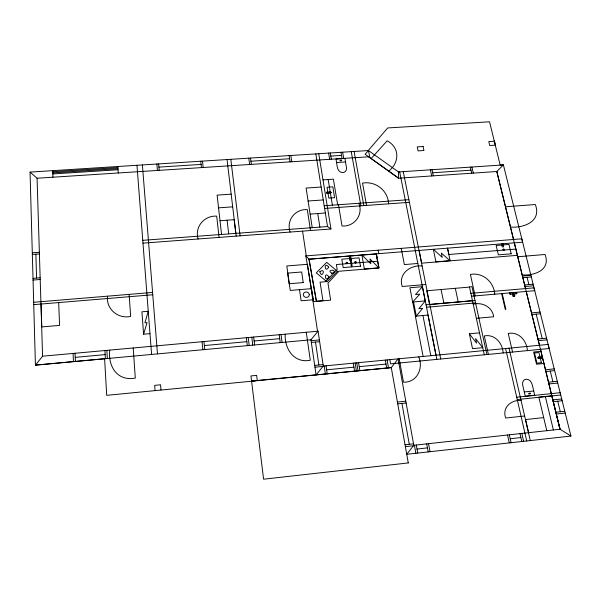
<?xml version="1.0" encoding="UTF-8"?>
<svg xmlns="http://www.w3.org/2000/svg" width="601" height="601" viewBox="0 0 601 601"><rect width="100%" height="100%" fill="white"/><g stroke="black" fill="none" stroke-linecap="round" stroke-linejoin="round"><path stroke-width="0.9" d="M143.594 334.186L147.065 322.624L144.901 322.812L148.259 311.265L141.919 311.806L143.594 334.224L149.995 333.653M329.611 192.425L330.445 191.779L331.241 192.568L330.4 193.214L329.649 192.673M405.367 446.641L413.886 445.702L398.095 358.865L391.274 367.617L106.7 395.338L104.604 358.737L35.421 365.13L30.05 172.096L37.067 178.234L42.581 356.205L35.421 365.13L310.95 339.79L318.072 331.196L323.338 366.385L314.954 367.188M416.23 316.134L422.661 308.328L418.889 308.666L425.268 300.928L412.662 302.025L409.912 287.751L422.42 286.685L425.245 300.928M422.42 286.685L415.516 294.528L419.783 294.159L412.654 302.002M388.712 171.127C399.44 162.758 400.101 147.643 387.149 140.814L371.148 158.574M37.067 178.234L369.645 156.733L368.496 150.543L365.107 154.262L398.621 178.212L496.809 171.51L503.39 164.907L570.95 436.056L406.727 454.288L413.819 445.296L560.049 429.242L570.95 436.056M503.848 250.039C504.915 248.927 502.166 249.287 503.698 250.054M355.769 262.983L356.288 262.044L355.221 261.495L354.703 262.434L355.484 263.005M346.987 263.689L347.513 262.75L346.446 262.201L345.921 263.148L346.702 263.711M332.293 273.41C339.325 268.963 324.57 269.331 332.293 273.41L331.564 273.29M417.011 449.045L427.446 447.888M510.219 438.753L520.894 437.573M555.88 412.241L564.775 411.272M556.323 414.036L565.225 413.067M405.029 444.755L413.548 443.823M552.852 399.898L561.702 398.951M553.288 401.678L562.145 400.724M524.628 415.99L505.696 418.018C501.797 407.899 511.218 399.38 521.082 400.567M543.68 417.605L525.582 419.558L528.602 432.697M313.098 301.604L316.261 301.274L309.012 259.204L305.819 255.906L306.27 255.876L302.573 231.122M548.51 382.198L557.3 381.282M548.938 383.949L557.736 383.032M397.742 403.88L406.126 403.016M524.267 391.957L533.696 390.988L534.702 395.24L525.259 396.217L522.862 385.887C521.946 383.153 522.968 379.118 526.438 379.216C532.261 379.419 532.599 386.901 533.696 390.988M516.717 397.231L560.147 392.708L560.718 395.022L517.251 399.56M545.46 369.773L554.212 368.871M545.888 371.508L554.64 370.607M397.419 402.061L405.795 401.205M543.905 363.492L536.535 364.221L533.613 352.036L540.945 351.322M537.91 338.994L546.557 338.16M538.323 340.692L546.978 339.843M326.644 369.818L353.936 367.173M359.233 366.663L385.985 364.071M314.691 365.416L323.068 364.612M531.502 312.888L540.066 312.092M531.908 314.541L540.472 313.737M469.343 333.795L476.555 343.111L475.571 338.588L482.761 347.663L472.521 348.64L469.343 333.795L479.515 332.849M75.238 357.347L105.145 354.613M204.355 345.552L246.846 341.668M254.14 341L279.698 338.663M311.085 340.707L319.379 339.941M311.341 342.442L319.634 341.676M42.581 356.205L318.072 331.196M476.345 318.335L493.669 316.765C492.474 307.013 482.227 301.905 473.235 304.144M524.635 284.919L533.102 284.168M525.034 286.534L533.508 285.775M472.476 300.688L429.512 304.474L426.77 290.764L469.501 287.09M426.041 304.827L475.015 300.508M426.522 307.261L475.549 302.919M522.179 274.897C534.439 275.844 550.989 269.999 545.047 254.478L517.731 256.77M522.472 276.077L530.908 275.341M522.862 277.677L531.307 276.941M470.868 293.341L534.026 287.841L534.732 290.696L471.5 296.225M513.066 294.047L509.806 294.332L509.49 293.01L516.642 292.386L516.958 293.709L513.682 293.994M513.164 294.46L513.78 294.407M425.816 284.491L402.204 286.497C397.982 273.883 410.438 264.598 422.12 266.01M316.502 301.236L322.932 300.68L320.085 282.17L325.291 281.734L337.184 269.428L336.387 264.53L377.601 261.202L376.346 253.87L378.87 267.836L364.349 269.023L361.915 255.019L370.802 263.704L369.961 258.948L378.848 267.836M33.739 304.647L152.759 294.76M436.566 261.818L449.525 260.759M417.838 263.478L404.36 264.575L401.228 248.363M517.371 255.35L421.647 263.163L419.1 250.429M33.671 302.273L152.571 292.439M309.012 259.204L376.264 253.953L378.998 267.986L338.904 271.269L327.966 283.101L330.648 300.162L316.547 301.379L309.012 259.204L522.637 242.188L521.803 238.822L305.819 255.906L313.632 301.544M515.846 249.092L448.902 254.493L447.557 248.175M510.444 227.058C523.944 228.132 541.809 221.446 535.333 204.528L505.471 206.789M33.01 278.353L40.147 277.79M33.055 280.051L40.199 279.488M142.768 240.332L327.53 226.539L330.963 228.989L318.748 153.713M142.985 243.142L330.963 228.989M32.296 252.788L39.358 252.255M32.341 254.448L39.411 253.915M324.187 205.767L408.868 199.697M324.615 208.434L409.386 202.327M231.152 194.153L217.119 195.122L220.011 220.725L234.195 219.696L235.825 233.376M310.116 214.114L325.351 213.002M308.095 201.012L323.21 199.938M218.554 207.848L232.662 206.849M321.129 187.031L306.104 188.06L312.227 227.689M398.508 171.961L503.39 164.907L500.182 165.125L489.552 121.8L387.705 127.945L368.308 150.438L398.508 171.961L398.621 178.212L368.706 156.801M322.992 179.894L333.382 179.188L337.664 204.806M432.66 172.772L470.996 170.173M336.59 162.54C337.078 166.154 337.446 172.487 342.517 172.525C345.485 172.772 347.123 169.595 346.394 167.018L344.899 158.439L335.997 159.01L336.59 162.54L345.515 161.954M30.05 172.096L368.496 150.543M52.745 171.743L117.886 167.589M52.79 172.833L117.961 168.663M52.835 173.929L118.036 169.745M158.904 167.123L201.102 164.411M250.925 161.218L289.614 158.732M330.813 156.095L341.511 155.404M527.085 277.309L528.872 284.543M536.197 314.143L542.237 338.581M550.268 371.057L552.905 381.74M557.72 401.198L560.335 411.76M526.198 291.44L539.525 345.259M513.562 239.468L496.809 171.51L560.049 429.242L551.853 395.946M540.517 349.346L551.29 393.632M559.967 429.249L551.831 395.826L538.827 397.178L546.797 430.699M514.328 242.842L525.507 288.585M545.332 396.502L553.386 429.978M515.876 292.454L516.214 293.776M527.4 350.616C526.859 340.759 518.768 331.346 508.243 333.457L512.548 352.058M513.367 292.672L514.764 295.872L514.336 296.556L512.901 296.03L512.751 292.725M510.219 292.95L510.527 294.272M502.188 293.536L505.854 309.297L505.276 309.35L501.617 293.589M471.905 167.025L473.318 173.111M470.29 167.131L471.702 173.223M509.039 348.197L530.285 440.571M494.758 294.19C493.894 281.967 482.791 272.103 470.403 274.447L475.128 295.902M505.591 348.527L526.709 440.969M521.811 433.441L523.599 441.314M503.12 352.967C502.714 343.194 494.736 333.81 484.308 335.929L488.38 354.395M520 433.637L521.788 441.517M509.34 434.808L511.098 442.704M507.529 435.011L509.28 442.907M486.9 354.537L471.973 286.692L469.464 286.91L484.316 354.793M432.006 169.707L433.321 175.838M447.497 248.168L450.194 260.834L441.344 253.111L442.238 257.386L433.336 249.295L435.958 261.998M430.376 169.82L431.676 175.95M455.325 288.307L458.217 301.942M441.074 289.532L443.899 303.204M403.256 171.646L440.721 359.007M399.68 171.886L436.859 359.383M435.973 355.221L428.002 315.044L415.366 316.209L423.127 356.453M422.939 315.495L430.827 355.717M413.556 301.95L416.29 316.126M412.714 302.025L415.449 316.201M418.762 356.874C423.63 368.3 417.011 382.754 403.474 382.176L399.207 358.752M388.539 203.829C388.118 190.502 375.535 180.796 362.531 183.11L366.55 205.414M428.551 443.681L430.061 451.704M426.695 443.884L428.197 451.907M416.275 445.025L417.748 453.071M414.412 445.228L415.877 453.274M378.119 250.189L378.743 253.645M401.934 403.444L409.289 444.289M354.117 151.46L363.808 205.61M389.854 359.653L390.605 363.86L549.126 348.512L548.12 344.433L323.285 366.054L316.081 374.941L310.95 339.79M351.247 151.647L360.863 205.82M387.097 359.924L388.501 367.887M358.902 203.281C363.455 214.842 354.387 226.915 342.029 225.991L338.468 204.746M385.279 360.097L386.691 368.06M342.645 152.196L343.719 158.416M340.977 152.301L342.052 158.521M330.295 152.977L331.339 159.212M328.619 153.082L329.664 159.325M358.572 362.666L359.894 370.674M328.169 179.549L332.391 205.181M356.746 362.839L358.061 370.855M355.116 362.996L356.423 371.012M353.283 363.169L354.59 371.193M315.841 153.901L327.53 226.539M317.749 213.558L319.89 227.118M310.514 230.529L307.314 209.629C295.099 208.735 286.031 220.514 290.118 232.061M326.035 365.791L327.252 373.852M324.194 365.971L325.404 374.032M317.531 331.249L307.464 264.312L286.812 265.973L290.245 290.441L311.461 288.653L313.121 299.764L301.116 300.793L299.508 289.659M290.839 155.494L291.778 161.774M289.149 155.599L290.08 161.879M315.487 342.059L318.883 365.017M306.262 332.27L310.304 360.239C294.122 363.575 284.401 348.835 285.197 334.186M281.013 334.562L282.072 342.45M279.172 334.727L280.224 342.615M250.512 158.063L251.338 164.389M248.799 158.168L249.618 164.494M253.66 337.048L254.621 344.974M230.822 159.31L240.092 235.832M251.804 337.214L252.758 345.139M227.043 159.55L236.185 236.125M248.243 337.537L249.19 345.47M246.38 337.709L247.319 345.643M227.103 220.206L228.696 233.917M220.004 220.725L221.551 234.45M219.072 237.41L216.698 216.142C204.272 215.323 194.454 226.915 198.082 238.995M202.499 161.121L203.183 167.499M200.757 161.226L201.44 167.611M203.957 341.556L204.753 349.557M202.071 341.729L202.868 349.729M158.626 163.908L159.182 170.338M156.861 164.02L157.417 170.459M160.978 390.004L160.557 384.805L154.682 385.369L155.088 390.575M142.392 164.944L157.485 353.906M136.96 165.29L151.595 354.447M133.197 347.979L135.3 378.067C117.323 381.53 107.834 366.422 109.765 350.105M129.132 294.377L130.665 316.419C118.134 319.199 105.986 309.154 107.489 296.165M117.811 166.507L118.262 172.99M106.85 350.368L107.331 358.519M104.912 350.548L105.385 358.699M75.057 353.253L75.425 361.449M73.097 353.433L73.457 361.629M58.688 302.573L59.574 325.396L41.785 326.936L41.078 304.038M52.708 170.654L52.956 177.205M35.88 254.178L36.578 278.075M328.702 267.16C324.555 274.146 323.669 260.376 328.702 267.16M328.882 276.866C324.75 283.912 323.759 270.014 328.882 276.866M319.815 271.78C322.061 279.743 326.388 266.972 319.815 271.78M309.335 294.723C309.365 298.457 303.392 298.216 303.265 294.685C303.25 290.959 309.199 291.2 309.335 294.723M538.962 357.813C537.955 359.285 537.872 356.175 538.962 357.813M539.322 357.843L538.526 358.594L537.632 357.715L538.428 356.964L539.322 357.843M504.479 249.693L503.713 250.369L502.864 249.565L503.638 248.889L504.479 249.693M355.972 262.276C354.883 263.651 354.988 260.729 355.972 262.276M347.198 262.983C346.101 264.365 346.214 261.435 347.198 262.983M330.888 192.538C329.814 193.822 329.941 191.065 330.888 192.538M514.734 295.842C513.825 297.082 511.143 295.504 514.734 295.812M337.386 271.291L327.004 281.846L316.284 272.824L326.704 262.352L337.386 271.291M408.274 462.935L263.591 479.2L250.94 375.933L256.65 375.377L257.266 380.486L251.549 381.042L391.274 367.617L408.274 462.935M530.15 393.159L528.647 393.317L528.82 394.031L530.315 393.88L530.15 393.159M541.997 358.219L538.751 358.534L538.421 357.159L541.659 356.844L541.997 358.219M541.411 362.696L536.941 363.132L534.499 352.982L538.954 352.547L541.411 362.696M303.212 282.583L289.134 283.755L287.639 273.124L301.664 271.983L303.212 282.583M511.203 253.817L498.364 254.862L496.156 245.456L508.949 244.434L511.203 253.817M351.42 266.919L343.186 267.588L341.804 259.204L350.007 258.543L351.42 266.919M360.487 266.205L352.284 266.867L350.871 258.498L359.045 257.844L360.487 266.205M502.894 243.923L501.565 244.029L502.256 246.936L503.585 246.831L502.894 243.923M350.774 257.281L349.376 257.393L349.88 260.391L351.277 260.278L350.774 257.281M329.528 191.989L326.351 192.207L326.546 193.424L329.731 193.206L329.528 191.989M334.614 197.691L328.807 198.105L327.034 187.264L332.811 186.866L334.614 197.691M341.406 160.144L339.993 160.234L340.098 160.828L341.511 160.737L341.406 160.144M494.51 141.212L488.793 141.573L489.755 145.525L495.479 145.164L494.51 141.212M423.096 146.509L417.252 146.877L418.086 150.889L423.938 150.513L423.096 146.509"/></g></svg>
